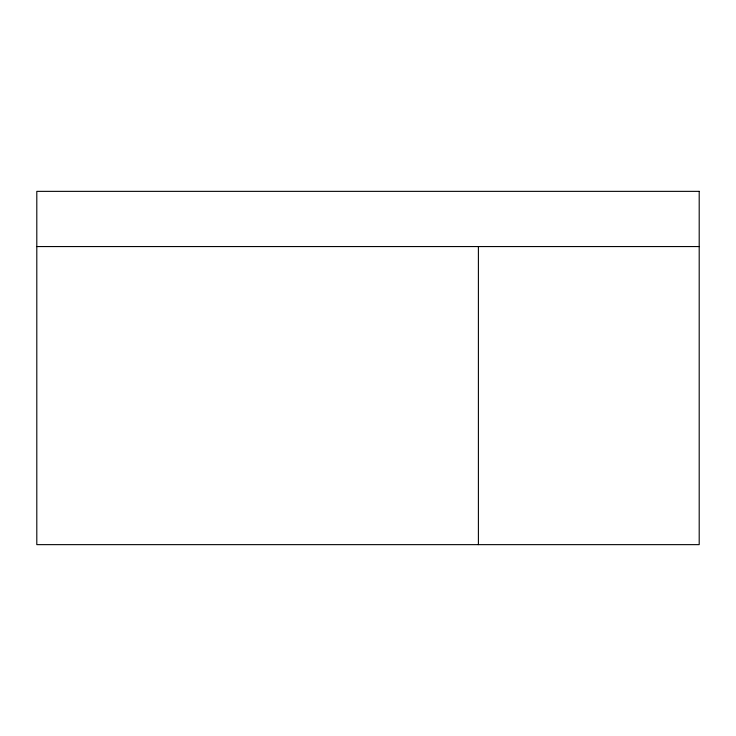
<?xml version="1.0" encoding="UTF-8"?>
<svg xmlns="http://www.w3.org/2000/svg" width="736" height="736" viewBox="0 0 736 736"><rect width="100%" height="100%" fill="white"/><g stroke="black" fill="none" stroke-linecap="round" stroke-linejoin="round"><path stroke-width="1.1" d="M36.8 246.56L699.2 246.56M478.4 246.56L478.4 544.64M699.2 191.36L36.8 191.36L36.8 544.64L699.2 544.64L699.2 191.36"/></g></svg>
